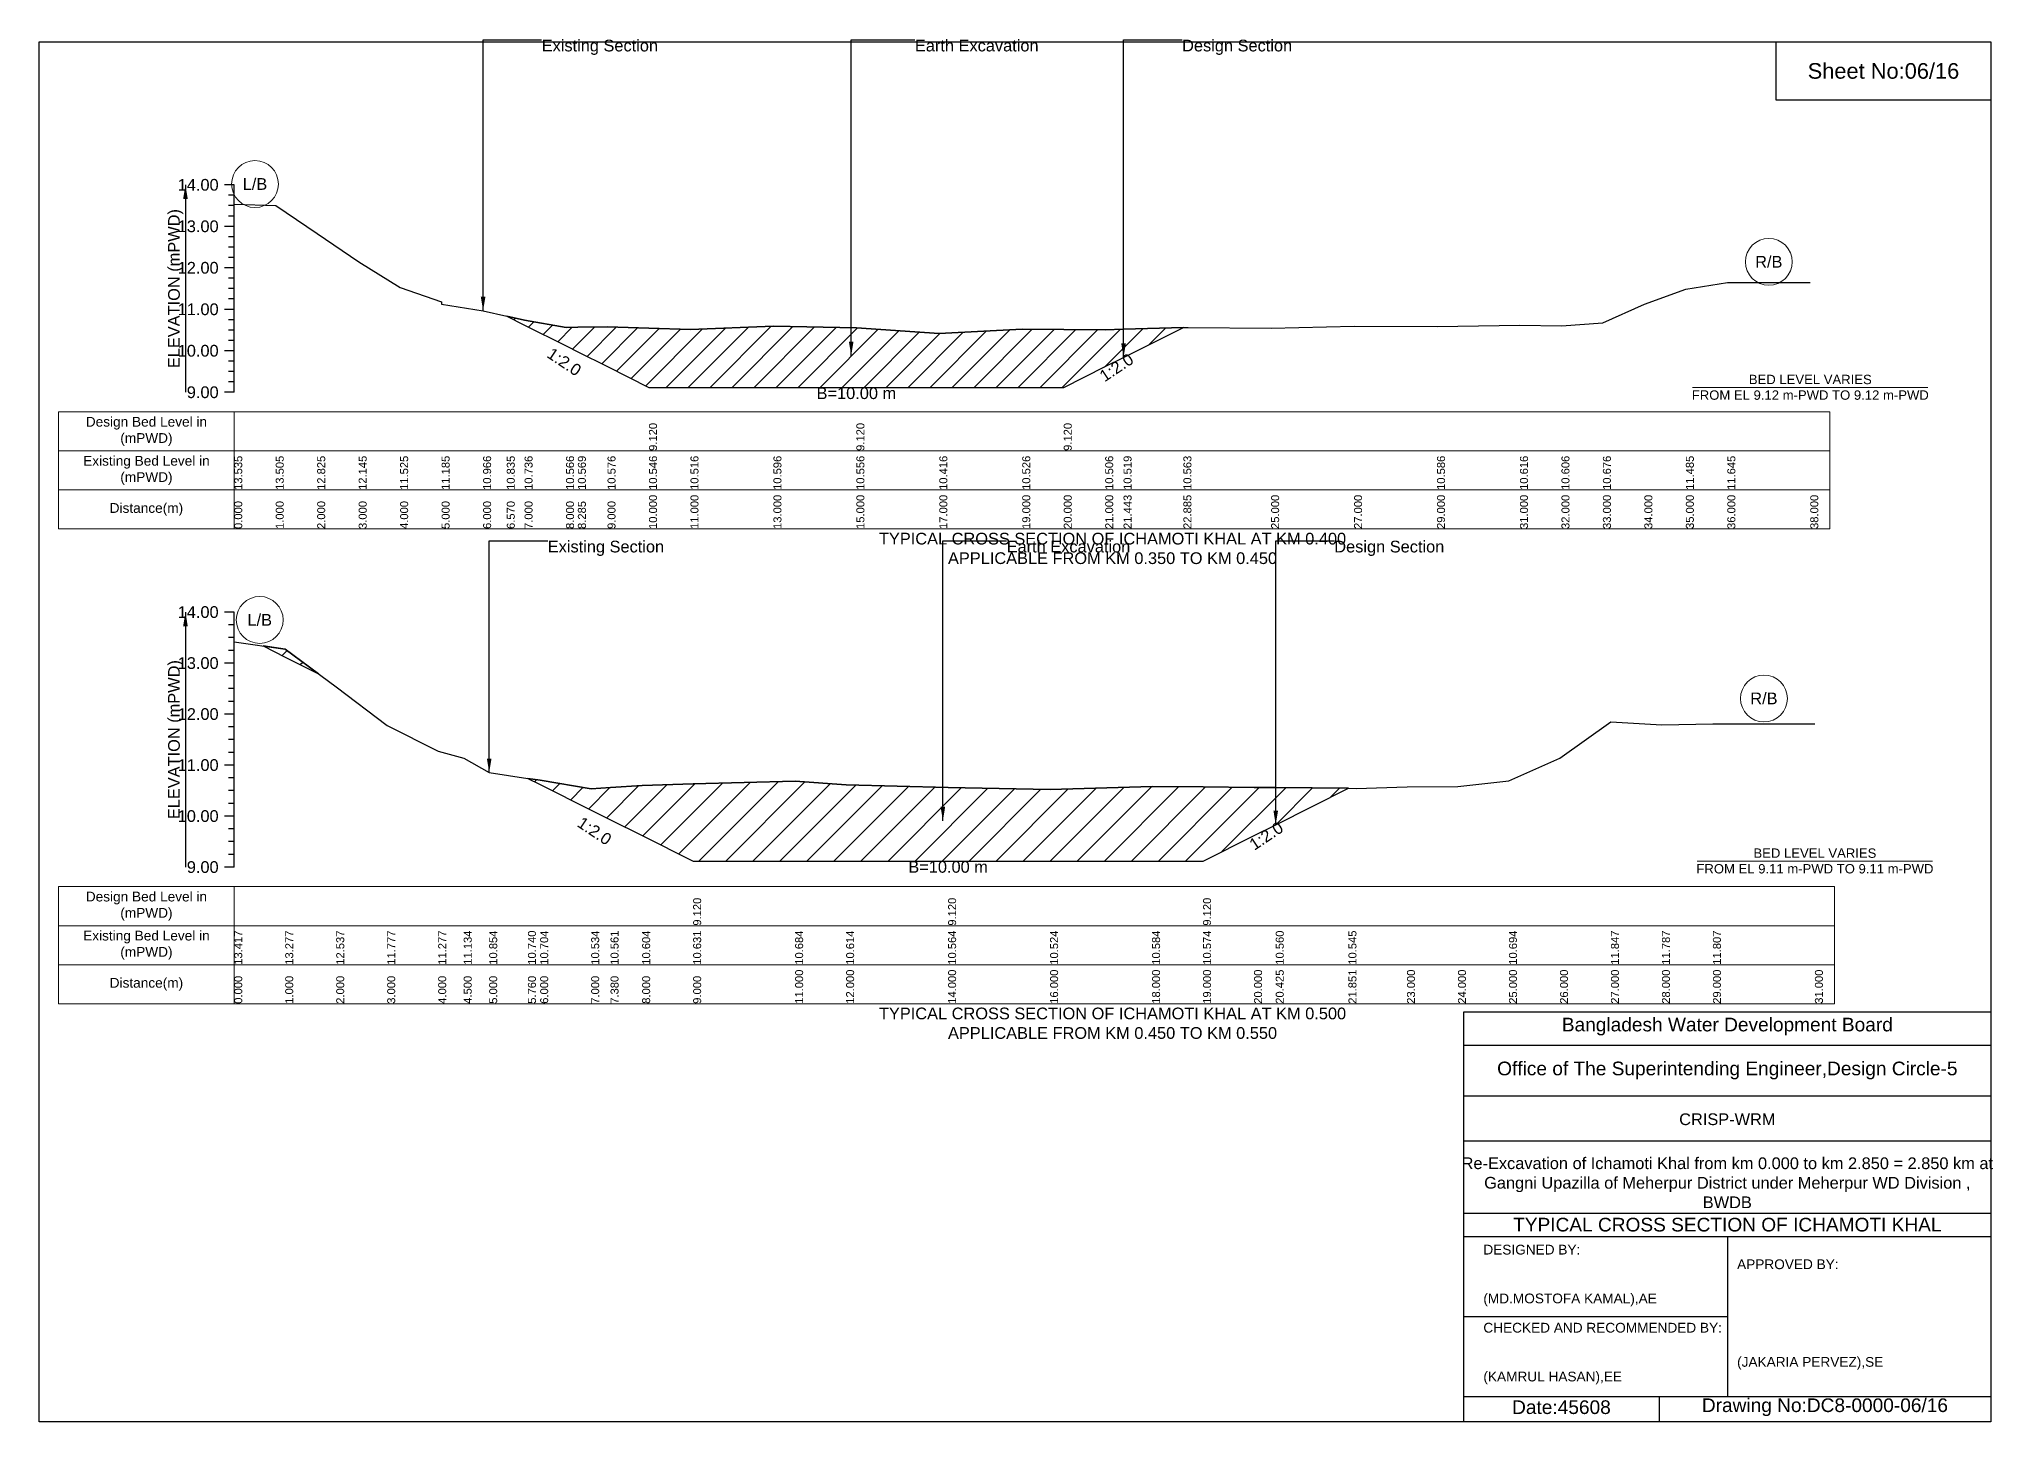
# Model space of a CAD drawing. Header units: inches. Extents: x 91000 to 258009, y -5656 to 391.
# Drawn here: x 150000 to 158009, y -5656 to 11 of the extents above; entities that cross this region are included whole.
import ezdxf

# ---------------------------------------------------------------- set-up
doc = ezdxf.new("R2010")
doc.units = ezdxf.units.IN
doc.header["$LTSCALE"] = 7
doc.header["$MEASUREMENT"] = 0
for name, color, linetype, lineweight in [('Cross section Data Border', 7, 'Continuous', 9), ('Cross Section Labels', 7, 'Continuous', 9), ('Existing_Bed_Level for Xsection', 7, 'Continuous', 25)]:
    doc.layers.add(name, color=color, linetype=linetype, lineweight=lineweight)
doc.styles.get("Standard").update_dxf_attribs({"font": 'arial.ttf'})
doc.dimstyles.get("Standard").update_dxf_attribs({"dimtxt": 0.18, "dimasz": 0.18, "dimexe": 0.18, "dimexo": 0.0625, "dimgap": 0.09, "dimtad": 0, "dimtih": 1, "dimtoh": 1, "dimdec": 4, "dimzin": 0, "dimdsep": 46, "dimtxsty": 'Standard', "dimcen": 0.09, "dimadec": 0, "dimazin": 0, "dimtfac": 1, "dimtdec": 4, "dimtofl": 0, "dimtmove": 0, "dimatfit": 3, "dimfxl": 1, "dimtolj": 1, "dimtzin": 0, "dimarcsym": 0})

msp = doc.modelspace()

# ---------------------------------------------------------------- hatches: boundary and pattern name
at = {"layer": 'Existing_Bed_Level for Xsection'}
h = msp.add_hatch(dxfattribs=at)
h.set_pattern_fill('ANSI31', color=256, scale=510, style=0)
h.paths.add_polyline_path([(151917, -1124.8), (151990, -1161.3), (152160, -1246.3), (152208.5, -1270.6), (152330, -1331.3), (152500, -1416.3), (152670, -1416.3), (153010, -1416.3), (153350, -1416.3), (153690, -1416.3), (154030, -1416.3), (154200, -1416.3), (154370, -1331.3), (154445.2, -1293.7), (154690.5, -1171.1), (154445.2, -1178.4), (154370, -1180.7), (154200, -1179), (154030, -1177.3), (153690, -1196), (153350, -1172.2), (153010, -1165.4), (152670, -1179), (152500, -1173.9), (152330, -1168.8), (152208.5, -1170), (152160, -1170.5), (151990, -1141.6)])
h = msp.add_hatch(dxfattribs=at)
h.set_pattern_fill('ANSI31', color=256, scale=627, style=0)
h.paths.add_polyline_path([(150917.9, -2475.9), (151009, -2521.4), (151145.7, -2589.8), (151009, -2488.6)])
h = msp.add_hatch(dxfattribs=at)
h.set_pattern_fill('ANSI31', color=256, scale=627, style=0)
h.paths.add_polyline_path([(152003.8, -3018.9), (152054, -3043.9), (152263, -3148.4), (152342.4, -3188.1), (152472, -3252.9), (152681, -3357.4), (153099, -3357.4), (153308, -3357.4), (153726, -3357.4), (154144, -3357.4), (154562, -3357.4), (154771, -3357.4), (154980, -3252.9), (155068.9, -3208.5), (155366.9, -3059.5), (155068.9, -3056.5), (154980, -3055.6), (154771, -3053.6), (154562, -3051.5), (154144, -3064), (153726, -3055.6), (153308, -3045.2), (153099, -3030.6), (152681, -3041.7), (152472, -3047.3), (152342.4, -3056.4), (152263, -3061.9), (152054, -3026.4)])

# ---------------------------------------------------------------- linework, layer by layer
for points in [[(150000, 0), (158000, 0), (158000, -5656), (150000, -5656)], [(157120, 0), (158000, 0), (158000, -240), (157120, -240)]]:
    msp.add_lwpolyline(points, close=True)
for points in [[(155840, -5656), (155840, -3976), (158000, -3976)], [(155840, -4112), (158000, -4112)], [(155840, -4320), (158000, -4320)], [(155840, -4504), (158000, -4504)], [(155840, -4800), (158000, -4800)], [(155840, -4896), (158000, -4896)], [(156920, -4896), (156920, -5552)], [(155840, -5224), (156920, -5224)], [(155840, -5552), (158000, -5552)], [(156640, -5552), (156640, -5656)]]:
    msp.add_lwpolyline(points)
at = {"layer": 'Cross section Data Border'}
for points in [[(150080, -1516.7), (157340, -1516.7), (157340, -1996.7), (150080, -1996.7)], [(150080, -3462.5), (157359, -3462.5), (157359, -3942.5), (150080, -3942.5)]]:
    msp.add_lwpolyline(points, close=True, dxfattribs=at)
for points in [[(150800, -1516.7), (150800, -1996.7)], [(150080, -1676.7), (157340, -1676.7)], [(150080, -1836.7), (157340, -1836.7)], [(150800, -3462.5), (150800, -3942.5)], [(150080, -3622.5), (157359, -3622.5)], [(150080, -3782.5), (157359, -3782.5)]]:
    msp.add_lwpolyline(points, dxfattribs=at)
at = {"layer": 'Cross Section Labels'}
for points in [[(156777.8, -1416.3), (157742.2, -1416.3)], [(156796.8, -3357.4), (157761.2, -3357.4)]]:
    msp.add_lwpolyline(points, dxfattribs=at)
for centre in [(150885, -583.3), (157090, -902.1), (150904.5, -2369.5), (157070, -2691.4)]:
    msp.add_circle(centre, 96, dxfattribs=at)
at = {"layer": 'Existing_Bed_Level for Xsection'}
for points in [[(150800, -586.7), (150760, -586.7)], [(150800, -629.2), (150776, -629.2)], [(150800, -1436.7), (150800, -1266.7), (150800, -1096.7), (150800, -926.7), (150800, -756.7), (150800, -586.7)], [(150800, -671.7), (150776, -671.7)], [(150800, -714.2), (150776, -714.2)], [(150800, -665.8), (150970, -670.9), (151140, -786.5), (151310, -902.1), (151480, -1007.5), (151650, -1065.3), (151650, -1075.3), (151820, -1102.5), (151917, -1124.8), (151990, -1141.6), (152160, -1170.5), (152208.5, -1170), (152330, -1168.8), (152500, -1173.9), (152500, -1173.9), (152670, -1179), (153010, -1165.4), (153350, -1172.2), (153350, -1172.2), (153690, -1196), (154030, -1177.3), (154200, -1179), (154200, -1179), (154370, -1180.7), (154445.2, -1178.4), (154690.5, -1171.1), (154710, -1170.5), (155050, -1173.9), (155390, -1165.4), (155730, -1167.1), (156070, -1162), (156240, -1163.7), (156410, -1151.8), (156580, -1075.3), (156750, -1014.3), (156920, -987.1), (157260, -987.1)], [(150800, -756.7), (150760, -756.7)], [(150800, -799.2), (150776, -799.2)], [(150800, -841.7), (150776, -841.7)], [(150800, -926.7), (150760, -926.7)], [(150800, -884.2), (150776, -884.2)], [(150800, -969.2), (150776, -969.2)], [(150800, -1011.7), (150776, -1011.7)], [(150800, -1096.7), (150760, -1096.7)], [(150800, -1054.2), (150776, -1054.2)], [(150800, -1139.2), (150776, -1139.2)], [(150800, -1181.7), (150776, -1181.7)], [(150800, -1266.7), (150760, -1266.7)], [(150800, -1224.2), (150776, -1224.2)], [(150800, -1309.2), (150776, -1309.2)], [(150800, -1351.7), (150776, -1351.7)], [(150800, -1436.7), (150760, -1436.7)], [(150800, -1394.2), (150776, -1394.2)], [(150800, -2337.5), (150760, -2337.5)], [(150800, -2389.8), (150776, -2389.8)], [(150800, -3382.5), (150800, -3173.5), (150800, -2964.5), (150800, -2755.5), (150800, -2546.5), (150800, -2337.5)], [(150800, -2442), (150776, -2442)], [(150800, -2459.4), (151009, -2488.6), (151218, -2643.3), (151427, -2802.1), (151636, -2906.6), (151740.5, -2936.5), (151845, -2995), (152003.8, -3018.9), (152054, -3026.4), (152263, -3061.9), (152342.4, -3056.4), (152472, -3047.3), (152681, -3041.7), (152681, -3041.7), (153099, -3030.6), (153308, -3045.2), (153726, -3055.6), (153726, -3055.6), (154144, -3064), (154562, -3051.5), (154771, -3053.6), (154771, -3053.6), (154980, -3055.6), (155068.9, -3056.5), (155366.9, -3059.5), (155398, -3059.8), (155607, -3053.6), (155816, -3051.5), (156025, -3028.5), (156234, -2936.5), (156443, -2787.5), (156652, -2800), (156861, -2795.9), (157279, -2795.9)], [(150800, -2546.5), (150760, -2546.5)], [(150800, -2494.3), (150776, -2494.3)], [(150800, -2598.8), (150776, -2598.8)], [(150800, -2651), (150776, -2651)], [(150800, -2703.3), (150776, -2703.3)], [(150800, -2755.5), (150760, -2755.5)], [(150800, -2807.8), (150776, -2807.8)], [(150800, -2860), (150776, -2860)], [(150800, -2912.3), (150776, -2912.3)], [(150800, -2964.5), (150760, -2964.5)], [(150800, -3016.8), (150776, -3016.8)], [(150800, -3069), (150776, -3069)], [(150800, -3121.3), (150776, -3121.3)], [(150800, -3173.5), (150760, -3173.5)], [(150800, -3225.8), (150776, -3225.8)], [(150800, -3278), (150776, -3278)], [(150800, -3330.3), (150776, -3330.3)], [(150800, -3382.5), (150760, -3382.5)]]:
    msp.add_lwpolyline(points, dxfattribs=at)
for points in [[(151917, -1124.8), (151917, -1124.8), (151990, -1161.3), (152160, -1246.3), (152208.5, -1270.6), (152330, -1331.3), (152500, -1416.3), (152500, -1416.3), (152670, -1416.3), (153010, -1416.3), (153350, -1416.3), (153350, -1416.3), (153690, -1416.3), (154030, -1416.3), (154200, -1416.3), (154200, -1416.3), (154370, -1331.3), (154445.2, -1293.7), (154690.5, -1171.1), (154690.5, -1171.1), (154690.5, -1171.1), (154445.2, -1178.4), (154370, -1180.7), (154200, -1179), (154200, -1179), (154030, -1177.3), (153690, -1196), (153350, -1172.2), (153350, -1172.2), (153010, -1165.4), (152670, -1179), (152500, -1173.9), (152500, -1173.9), (152330, -1168.8), (152208.5, -1170), (152160, -1170.5), (151990, -1141.6), (151917, -1124.8)], [(150917.9, -2475.9), (151009, -2521.4), (151145.7, -2589.8), (151009, -2488.6)], [(152003.8, -3018.9), (152054, -3043.9), (152263, -3148.4), (152342.4, -3188.1), (152472, -3252.9), (152681, -3357.4), (152681, -3357.4), (153099, -3357.4), (153308, -3357.4), (153726, -3357.4), (153726, -3357.4), (154144, -3357.4), (154562, -3357.4), (154771, -3357.4), (154771, -3357.4), (154980, -3252.9), (155068.9, -3208.5), (155366.9, -3059.5), (155068.9, -3056.5), (154980, -3055.6), (154771, -3053.6), (154771, -3053.6), (154562, -3051.5), (154144, -3064), (153726, -3055.6), (153726, -3055.6), (153308, -3045.2), (153099, -3030.6), (152681, -3041.7), (152681, -3041.7), (152472, -3047.3), (152342.4, -3056.4), (152263, -3061.9), (152054, -3026.4)]]:
    msp.add_lwpolyline(points, close=True, dxfattribs=at)

# ---------------------------------------------------------------- texts
at = {"attachment_point": 5}
for s, insert, char_height in [('Sheet No:06/16', (157560, -120), 64), ('Bangladesh Water Development Board', (156920, -4036), 56), ('Office of The Superintending Engineer,Design Circle-5', (156920, -4216), 56)]:
    msp.add_mtext(s, dxfattribs=dict(at, insert=insert, char_height=char_height))
for s, insert, char_height, width, attachment_point in [('CRISP-WRM', (156920, -4416), 48, 2240, 5), ('Re-Excavation of Ichamoti Khal from km 0.000 to km 2.850 = 2.850 km at^JGangni Upazilla of Meherpur District under Meherpur WD Division ,^JBWDB', (156920, -4676), 48, 2160, 5), ('TYPICAL CROSS SECTION OF ICHAMOTI KHAL', (156920, -4848), 56, 2240, 5), ('DESIGNED BY:^J^J^J(MD.MOSTOFA KAMAL),AE', (155920, -5056), 40, 1120, 4), ('APPROVED BY:^J^J^J^J^J^J(JAKARIA PERVEZ),SE', (156960, -5216), 40, 1120, 4), ('CHECKED AND RECOMMENDED BY:^J^J^J(KAMRUL HASAN),EE', (155920, -5376), 40, 1120, 4), ('Date:45608', (156240, -5596), 56, 1120, 5), ('Drawing No:DC8-0000-06/16', (157320, -5596), 56, 1760, 5)]:
    msp.add_mtext(s, dxfattribs=dict(insert=insert, char_height=char_height, width=width, attachment_point=attachment_point))
at = {"layer": 'Cross section Data Border', "char_height": 40, "width": 640, "attachment_point": 5}
for s, insert in [('Design Bed Level in (mPWD)', (150440, -1596.7)), ('Existing Bed Level in (mPWD)', (150440, -1756.7)), ('Distance(m)', (150440, -1916.7)), ('Design Bed Level in (mPWD)', (150440, -3542.5)), ('Existing Bed Level in (mPWD)', (150440, -3702.5)), ('Distance(m)', (150440, -3862.5))]:
    msp.add_mtext(s, dxfattribs=dict(at, insert=insert))
at = {"layer": 'Cross Section Labels'}
for s, insert, char_height, attachment_point in [('Existing Section', (152060, 8.3), 48, 1), ('Earth Excavation', (153590, 8.3), 48, 1), ('Design Section', (154685.2, 8.3), 48, 1), ('L/B', (150885, -583.3), 48, 5), ('R/B', (157090, -902.1), 48, 5), ('B=10.00 m', (153350, -1416.3), 48, 2), ('BED LEVEL VARIES ^JFROM EL 9.12 m-PWD TO 9.12 m-PWD', (157260, -1416.3), 38.4, 5), ('Existing Section', (152085, -2044.9), 48, 1), ('TYPICAL CROSS SECTION OF ICHAMOTI KHAL AT KM 0.400^JAPPLICABLE FROM KM 0.350 TO KM 0.450', (154400, -2076.7), 48, 5), ('Earth Excavation', (153966, -2044.9), 48, 1), ('Design Section', (155308.9, -2044.9), 48, 1), ('L/B', (150904.5, -2369.5), 48, 5), ('R/B', (157070, -2691.4), 48, 5), ('B=10.00 m', (153726, -3357.4), 48, 2), ('BED LEVEL VARIES ^JFROM EL 9.11 m-PWD TO 9.11 m-PWD', (157279, -3357.4), 38.4, 5), ('TYPICAL CROSS SECTION OF ICHAMOTI KHAL AT KM 0.500^JAPPLICABLE FROM KM 0.450 TO KM 0.550', (154400, -4022.5), 48, 5)]:
    msp.add_mtext(s, dxfattribs=dict(at, insert=insert, char_height=char_height, attachment_point=attachment_point))
at = {"layer": 'Cross Section Labels', "char_height": 48, "attachment_point": 2}
for insert, rotation in [((152166, -1291.8), 326.30993), ((154402.7, -1315), 33.69007), ((152290.2, -3214.3), 326.30993), ((155016.7, -3234.6), 33.69007)]:
    msp.add_mtext('1:2.0', dxfattribs=dict(at, insert=insert, rotation=rotation))
at = {"layer": 'Existing_Bed_Level for Xsection', "char_height": 48, "attachment_point": 6}
for s, insert in [('14.00', (150736, -586.7)), ('13.00', (150736, -756.7)), ('12.00', (150736, -926.7)), ('11.00', (150736, -1096.7)), ('10.00', (150736, -1266.7)), ('9.00', (150736, -1436.7)), ('14.00', (150736, -2337.5)), ('13.00', (150736, -2546.5)), ('12.00', (150736, -2755.5)), ('11.00', (150736, -2964.5)), ('10.00', (150736, -3173.5)), ('9.00', (150736, -3382.5))]:
    msp.add_mtext(s, dxfattribs=dict(at, insert=insert))
at = {"layer": 'Existing_Bed_Level for Xsection', "rotation": 90}
for s, insert, char_height, attachment_point in [('ELEVATION (mPWD)', (150560, -1011.7), 48, 5), ('9.120', (152500, -1676.7), 32.8, 1), ('9.120', (153350, -1676.7), 32.8, 1), ('9.120', (154200, -1676.7), 32.8, 1), ('13.535', (150800, -1836.7), 32.8, 1), ('13.505', (150970, -1836.7), 32.8, 1), ('12.825', (151140, -1836.7), 32.8, 1), ('12.145', (151310, -1836.7), 32.8, 1), ('11.525', (151480, -1836.7), 32.8, 1), ('11.185', (151650, -1836.7), 32.8, 1), ('10.966', (151820, -1836.7), 32.8, 1), ('10.835', (151917, -1836.7), 32.8, 1), ('10.736', (151990, -1836.7), 32.8, 1), ('10.566', (152160, -1836.7), 32.8, 1), ('10.569', (152208.5, -1836.7), 32.8, 1), ('10.576', (152330, -1836.7), 32.8, 1), ('10.546', (152500, -1836.7), 32.8, 1), ('10.516', (152670, -1836.7), 32.8, 1), ('10.596', (153010, -1836.7), 32.8, 1), ('10.556', (153350, -1836.7), 32.8, 1), ('10.416', (153690, -1836.7), 32.8, 1), ('10.526', (154030, -1836.7), 32.8, 1), ('10.506', (154370, -1836.7), 32.8, 1), ('10.519', (154445.2, -1836.7), 32.8, 1), ('10.563', (154690.5, -1836.7), 32.8, 1), ('10.586', (155730, -1836.7), 32.8, 1), ('10.616', (156070, -1836.7), 32.8, 1), ('10.606', (156240, -1836.7), 32.8, 1), ('10.676', (156410, -1836.7), 32.8, 1), ('11.485', (156750, -1836.7), 32.8, 1), ('11.645', (156920, -1836.7), 32.8, 1), ('0.000', (150800, -1996.7), 32.8, 1), ('1.000', (150970, -1996.7), 32.8, 1), ('2.000', (151140, -1996.7), 32.8, 1), ('3.000', (151310, -1996.7), 32.8, 1), ('4.000', (151480, -1996.7), 32.8, 1), ('5.000', (151650, -1996.7), 32.8, 1), ('6.000', (151820, -1996.7), 32.8, 1), ('6.570', (151917, -1996.7), 32.8, 1), ('7.000', (151990, -1996.7), 32.8, 1), ('8.000', (152160, -1996.7), 32.8, 1), ('8.285', (152208.5, -1996.7), 32.8, 1), ('9.000', (152330, -1996.7), 32.8, 1), ('10.000', (152500, -1996.7), 32.8, 1), ('11.000', (152670, -1996.7), 32.8, 1), ('13.000', (153010, -1996.7), 32.8, 1), ('15.000', (153350, -1996.7), 32.8, 1), ('17.000', (153690, -1996.7), 32.8, 1), ('19.000', (154030, -1996.7), 32.8, 1), ('20.000', (154200, -1996.7), 32.8, 1), ('21.000', (154370, -1996.7), 32.8, 1), ('21.443', (154445.2, -1996.7), 32.8, 1), ('22.885', (154690.5, -1996.7), 32.8, 1), ('25.000', (155050, -1996.7), 32.8, 1), ('27.000', (155390, -1996.7), 32.8, 1), ('29.000', (155730, -1996.7), 32.8, 1), ('31.000', (156070, -1996.7), 32.8, 1), ('32.000', (156240, -1996.7), 32.8, 1), ('33.000', (156410, -1996.7), 32.8, 1), ('34.000', (156580, -1996.7), 32.8, 1), ('35.000', (156750, -1996.7), 32.8, 1), ('36.000', (156920, -1996.7), 32.8, 1), ('38.000', (157260, -1996.7), 32.8, 1), ('ELEVATION (mPWD)', (150560, -2860), 48, 5), ('9.120', (152681, -3622.5), 32.8, 1), ('9.120', (153726, -3622.5), 32.8, 1), ('9.120', (154771, -3622.5), 32.8, 1), ('13.417', (150800, -3782.5), 32.8, 1), ('13.277', (151009, -3782.5), 32.8, 1), ('12.537', (151218, -3782.5), 32.8, 1), ('11.777', (151427, -3782.5), 32.8, 1), ('11.277', (151636, -3782.5), 32.8, 1), ('11.134', (151740.5, -3782.5), 32.8, 1), ('10.854', (151845, -3782.5), 32.8, 1), ('10.740', (152003.8, -3782.5), 32.8, 1), ('10.704', (152054, -3782.5), 32.8, 1), ('10.534', (152263, -3782.5), 32.8, 1), ('10.561', (152342.4, -3782.5), 32.8, 1), ('10.604', (152472, -3782.5), 32.8, 1), ('10.631', (152681, -3782.5), 32.8, 1), ('10.684', (153099, -3782.5), 32.8, 1), ('10.614', (153308, -3782.5), 32.8, 1), ('10.564', (153726, -3782.5), 32.8, 1), ('10.524', (154144, -3782.5), 32.8, 1), ('10.584', (154562, -3782.5), 32.8, 1), ('10.574', (154771, -3782.5), 32.8, 1), ('10.560', (155068.9, -3782.5), 32.8, 1), ('10.545', (155366.9, -3782.5), 32.8, 1), ('10.694', (156025, -3782.5), 32.8, 1), ('11.847', (156443, -3782.5), 32.8, 1), ('11.787', (156652, -3782.5), 32.8, 1), ('11.807', (156861, -3782.5), 32.8, 1), ('0.000', (150800, -3942.5), 32.8, 1), ('1.000', (151009, -3942.5), 32.8, 1), ('2.000', (151218, -3942.5), 32.8, 1), ('3.000', (151427, -3942.5), 32.8, 1), ('4.000', (151636, -3942.5), 32.8, 1), ('4.500', (151740.5, -3942.5), 32.8, 1), ('5.000', (151845, -3942.5), 32.8, 1), ('5.760', (152003.8, -3942.5), 32.8, 1), ('6.000', (152054, -3942.5), 32.8, 1), ('7.000', (152263, -3942.5), 32.8, 1), ('7.380', (152342.4, -3942.5), 32.8, 1), ('8.000', (152472, -3942.5), 32.8, 1), ('9.000', (152681, -3942.5), 32.8, 1), ('11.000', (153099, -3942.5), 32.8, 1), ('12.000', (153308, -3942.5), 32.8, 1), ('14.000', (153726, -3942.5), 32.8, 1), ('16.000', (154144, -3942.5), 32.8, 1), ('18.000', (154562, -3942.5), 32.8, 1), ('19.000', (154771, -3942.5), 32.8, 1), ('20.000', (154980, -3942.5), 32.8, 1), ('20.425', (155068.9, -3942.5), 32.8, 1), ('21.851', (155366.9, -3942.5), 32.8, 1), ('23.000', (155607, -3942.5), 32.8, 1), ('24.000', (155816, -3942.5), 32.8, 1), ('25.000', (156025, -3942.5), 32.8, 1), ('26.000', (156234, -3942.5), 32.8, 1), ('27.000', (156443, -3942.5), 32.8, 1), ('28.000', (156652, -3942.5), 32.8, 1), ('29.000', (156861, -3942.5), 32.8, 1), ('31.000', (157279, -3942.5), 32.8, 1)]:
    msp.add_mtext(s, dxfattribs=dict(at, insert=insert, char_height=char_height, attachment_point=attachment_point))

# ---------------------------------------------------------------- leaders
at = {"layer": 'Cross Section Labels', "annotation_type": 0, "has_hookline": 1, "hookline_direction": 0}
for points, text_width in [([(151820, -1102.5), (151820, 8.3), (152059.9, 8.3)], 467.2), ([(153328.8, -1286.7), (153328.8, 8.3), (153589.9, 8.3)], 497), ([(154445.2, -1293.7), (154445.2, 8.3), (154685.1, 8.3)], 441.2), ([(151845, -2995), (151845, -2044.9), (152084.9, -2044.9)], 467.2), ([(153704.6, -3192.2), (153704.6, -2044.9), (153965.9, -2044.9)], 497), ([(155068.9, -3208.5), (155068.9, -2044.9), (155308.8, -2044.9)], 441.2)]:
    msp.add_leader(points, dimstyle='Standard', override={"dimasz": 57.6}, dxfattribs=dict(at, text_width=text_width))
at = {"layer": 'Existing_Bed_Level for Xsection'}
for points in [[(150600, -586.7), (150600, -1436.7)], [(150600, -2337.5), (150600, -3382.5)]]:
    msp.add_leader(points, dimstyle='Standard', override={"dimasz": 57.6}, dxfattribs=at)

doc.saveas('drawing.dxf')
